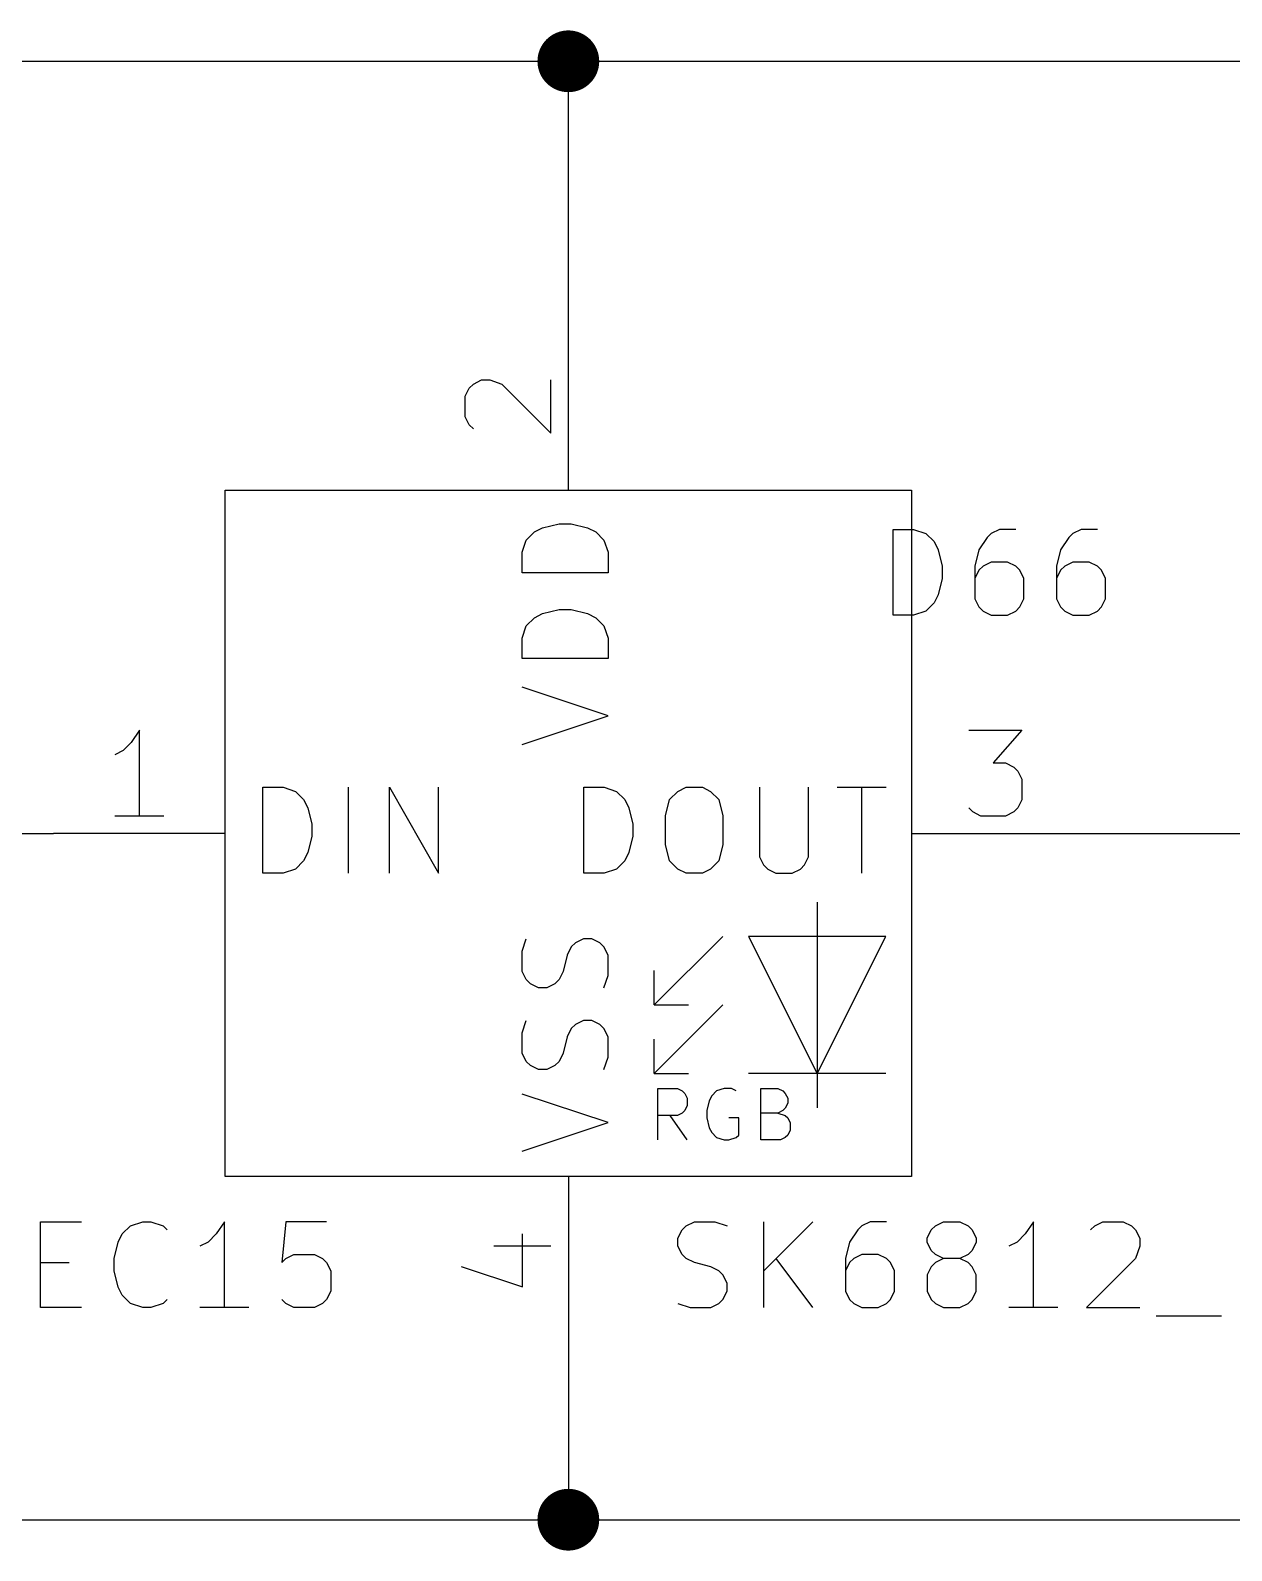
# Model space of a CAD drawing. Header units: millimetres. Extents: x 10 to 287, y -200 to -10.
# Drawn here: x 133.01 to 150.79, y -62.69 to -40.18 of the extents above; entities that cross this region are included whole.
import ezdxf

# ---------------------------------------------------------------- set-up
doc = ezdxf.new("R2010")
doc.units = ezdxf.units.MM
for name, color, linetype in [('GREENSIXTYFIVE', 129, 'CONTINUOUS'), ('LIGHTGREEN', 92, 'CONTINUOUS'), ('LIGHTRED', 12, 'CONTINUOUS'), ('RED', 14, 'CONTINUOUS'), ('WHITE', 250, 'CONTINUOUS')]:
    doc.layers.add(name, color=color, linetype=linetype)

msp = doc.modelspace()

# ---------------------------------------------------------------- linework, layer by layer
at = {"layer": 'GREENSIXTYFIVE', "linetype": 'CONTINUOUS'}
for p, q in [((140.348, -47.7278), (140.469, -47.6068)), ((140.348, -47.7278), (140.469, -47.6068)), ((140.469, -47.6068), (140.5899, -47.5463)), ((140.469, -47.6068), (140.5899, -47.5463)), ((140.5899, -47.5463), (140.8318, -47.4859)), ((140.5899, -47.5463), (140.8318, -47.4859)), ((140.8318, -47.4859), (141.0132, -47.4859)), ((140.8318, -47.4859), (141.0132, -47.4859)), ((141.0132, -47.4859), (141.2551, -47.5463)), ((141.0132, -47.4859), (141.2551, -47.5463)), ((141.2551, -47.5463), (141.3761, -47.6068)), ((141.2551, -47.5463), (141.3761, -47.6068)), ((141.3761, -47.6068), (141.4971, -47.7278)), ((141.3761, -47.6068), (141.4971, -47.7278)), ((145.7778, -48.8392), (145.7778, -47.5692)), ((145.7778, -47.5692), (146.0802, -47.5692)), ((145.7778, -48.8392), (145.7778, -47.5692)), ((145.7778, -47.5692), (146.0802, -47.5692)), ((146.0802, -47.5692), (146.2616, -47.6297)), ((146.0802, -47.5692), (146.2616, -47.6297)), ((146.2616, -47.6297), (146.3826, -47.7507)), ((146.2616, -47.6297), (146.3826, -47.7507)), ((147.1688, -47.6902), (147.0478, -47.8716)), ((147.1688, -47.6902), (147.0478, -47.8716)), ((147.2293, -47.6297), (147.1688, -47.6902)), ((147.2293, -47.6297), (147.1688, -47.6902)), ((147.3502, -47.5692), (147.2293, -47.6297)), ((147.3502, -47.5692), (147.2293, -47.6297)), ((147.5921, -47.5692), (147.3502, -47.5692)), ((147.5921, -47.5692), (147.3502, -47.5692)), ((148.3783, -47.6902), (148.2573, -47.8716)), ((148.3783, -47.6902), (148.2573, -47.8716)), ((148.4388, -47.6297), (148.3783, -47.6902)), ((148.4388, -47.6297), (148.3783, -47.6902)), ((148.5597, -47.5692), (148.4388, -47.6297)), ((148.5597, -47.5692), (148.4388, -47.6297)), ((148.8016, -47.5692), (148.5597, -47.5692)), ((148.8016, -47.5692), (148.5597, -47.5692)), ((140.2875, -47.9092), (140.348, -47.7278)), ((140.2875, -47.9092), (140.348, -47.7278)), ((140.2875, -48.2116), (140.2875, -47.9092)), ((140.2875, -48.2116), (140.2875, -47.9092)), ((141.4971, -47.7278), (141.5575, -47.9092)), ((141.4971, -47.7278), (141.5575, -47.9092)), ((141.5575, -47.9092), (141.5575, -48.2116)), ((141.5575, -47.9092), (141.5575, -48.2116)), ((146.3826, -47.7507), (146.4431, -47.8716)), ((146.3826, -47.7507), (146.4431, -47.8716)), ((146.4431, -47.8716), (146.5035, -48.1135)), ((146.4431, -47.8716), (146.5035, -48.1135)), ((147.0478, -47.8716), (146.9874, -48.1135)), ((147.0478, -47.8716), (146.9874, -48.1135)), ((148.2573, -47.8716), (148.1969, -48.1135)), ((148.2573, -47.8716), (148.1969, -48.1135)), ((146.5035, -48.1135), (146.5035, -48.2949)), ((146.5035, -48.1135), (146.5035, -48.2949)), ((146.9874, -48.1135), (146.9874, -48.5973)), ((146.9874, -48.1135), (146.9874, -48.5973)), ((147.1083, -48.1135), (147.0478, -48.174)), ((147.1083, -48.1135), (147.0478, -48.174)), ((147.2293, -48.053), (147.1083, -48.1135)), ((147.2293, -48.053), (147.1083, -48.1135)), ((147.4712, -48.053), (147.2293, -48.053)), ((147.4712, -48.053), (147.2293, -48.053)), ((147.5921, -48.1135), (147.4712, -48.053)), ((147.5921, -48.1135), (147.4712, -48.053)), ((147.6526, -48.174), (147.5921, -48.1135)), ((147.6526, -48.174), (147.5921, -48.1135)), ((148.1969, -48.1135), (148.1969, -48.5973)), ((148.1969, -48.1135), (148.1969, -48.5973)), ((148.3178, -48.1135), (148.2573, -48.174)), ((148.3178, -48.1135), (148.2573, -48.174)), ((148.4388, -48.053), (148.3178, -48.1135)), ((148.4388, -48.053), (148.3178, -48.1135)), ((148.6807, -48.053), (148.4388, -48.053)), ((148.6807, -48.053), (148.4388, -48.053)), ((148.8016, -48.1135), (148.6807, -48.053)), ((148.8016, -48.1135), (148.6807, -48.053)), ((148.8621, -48.174), (148.8016, -48.1135)), ((148.8621, -48.174), (148.8016, -48.1135)), ((141.5575, -48.2116), (140.2875, -48.2116)), ((141.5575, -48.2116), (140.2875, -48.2116)), ((146.5035, -48.2949), (146.4431, -48.5368)), ((146.5035, -48.2949), (146.4431, -48.5368)), ((147.0478, -48.174), (146.9874, -48.2949)), ((147.0478, -48.174), (146.9874, -48.2949)), ((147.7131, -48.2949), (147.6526, -48.174)), ((147.7131, -48.2949), (147.6526, -48.174)), ((147.7131, -48.5973), (147.7131, -48.2949)), ((147.7131, -48.5973), (147.7131, -48.2949)), ((148.2573, -48.174), (148.1969, -48.2949)), ((148.2573, -48.174), (148.1969, -48.2949)), ((148.9226, -48.2949), (148.8621, -48.174)), ((148.9226, -48.2949), (148.8621, -48.174)), ((148.9226, -48.5973), (148.9226, -48.2949)), ((148.9226, -48.5973), (148.9226, -48.2949)), ((146.4431, -48.5368), (146.3826, -48.6578)), ((146.4431, -48.5368), (146.3826, -48.6578)), ((146.9874, -48.5973), (147.0478, -48.7183)), ((146.9874, -48.5973), (147.0478, -48.7183)), ((147.6526, -48.7183), (147.7131, -48.5973)), ((147.6526, -48.7183), (147.7131, -48.5973)), ((148.1969, -48.5973), (148.2573, -48.7183)), ((148.1969, -48.5973), (148.2573, -48.7183)), ((148.8621, -48.7183), (148.9226, -48.5973)), ((148.8621, -48.7183), (148.9226, -48.5973)), ((140.469, -48.8768), (140.5899, -48.8163)), ((140.469, -48.8768), (140.5899, -48.8163)), ((140.5899, -48.8163), (140.8318, -48.7559)), ((140.5899, -48.8163), (140.8318, -48.7559)), ((140.8318, -48.7559), (141.0132, -48.7559)), ((140.8318, -48.7559), (141.0132, -48.7559)), ((141.0132, -48.7559), (141.2551, -48.8163)), ((141.0132, -48.7559), (141.2551, -48.8163)), ((141.2551, -48.8163), (141.3761, -48.8768)), ((141.2551, -48.8163), (141.3761, -48.8768)), ((146.2616, -48.7788), (146.0802, -48.8392)), ((146.2616, -48.7788), (146.0802, -48.8392)), ((146.3826, -48.6578), (146.2616, -48.7788)), ((146.3826, -48.6578), (146.2616, -48.7788)), ((147.0478, -48.7183), (147.1083, -48.7788)), ((147.0478, -48.7183), (147.1083, -48.7788)), ((147.1083, -48.7788), (147.2293, -48.8392)), ((147.1083, -48.7788), (147.2293, -48.8392)), ((147.4712, -48.8392), (147.5921, -48.7788)), ((147.4712, -48.8392), (147.5921, -48.7788)), ((147.5921, -48.7788), (147.6526, -48.7183)), ((147.5921, -48.7788), (147.6526, -48.7183)), ((148.2573, -48.7183), (148.3178, -48.7788)), ((148.2573, -48.7183), (148.3178, -48.7788)), ((148.3178, -48.7788), (148.4388, -48.8392)), ((148.3178, -48.7788), (148.4388, -48.8392)), ((148.6807, -48.8392), (148.8016, -48.7788)), ((148.6807, -48.8392), (148.8016, -48.7788)), ((148.8016, -48.7788), (148.8621, -48.7183)), ((148.8016, -48.7788), (148.8621, -48.7183)), ((140.2875, -49.1792), (140.348, -48.9978)), ((140.2875, -49.1792), (140.348, -48.9978)), ((140.348, -48.9978), (140.469, -48.8768)), ((140.348, -48.9978), (140.469, -48.8768)), ((141.3761, -48.8768), (141.4971, -48.9978)), ((141.3761, -48.8768), (141.4971, -48.9978)), ((141.4971, -48.9978), (141.5575, -49.1792)), ((141.4971, -48.9978), (141.5575, -49.1792)), ((146.0802, -48.8392), (145.7778, -48.8392)), ((146.0802, -48.8392), (145.7778, -48.8392)), ((147.2293, -48.8392), (147.4712, -48.8392)), ((147.2293, -48.8392), (147.4712, -48.8392)), ((148.4388, -48.8392), (148.6807, -48.8392)), ((148.4388, -48.8392), (148.6807, -48.8392)), ((140.2875, -49.4816), (140.2875, -49.1792)), ((140.2875, -49.4816), (140.2875, -49.1792)), ((141.5575, -49.1792), (141.5575, -49.4816)), ((141.5575, -49.1792), (141.5575, -49.4816)), ((141.5575, -49.4816), (140.2875, -49.4816)), ((141.5575, -49.4816), (140.2875, -49.4816)), ((141.5575, -50.3283), (140.2875, -49.9049)), ((141.5575, -50.3283), (140.2875, -49.9049)), ((140.2875, -50.7516), (141.5575, -50.3283)), ((140.2875, -50.7516), (141.5575, -50.3283)), ((136.4463, -52.6575), (136.4463, -51.3875)), ((136.4463, -51.3875), (136.7487, -51.3875)), ((136.4463, -52.6575), (136.4463, -51.3875)), ((136.4463, -51.3875), (136.7487, -51.3875)), ((136.7487, -51.3875), (136.9301, -51.448)), ((136.7487, -51.3875), (136.9301, -51.448)), ((136.9301, -51.448), (137.0511, -51.569)), ((136.9301, -51.448), (137.0511, -51.569)), ((137.7163, -52.6575), (137.7163, -51.3875)), ((137.7163, -52.6575), (137.7163, -51.3875)), ((138.3211, -52.6575), (138.3211, -51.3875)), ((138.3211, -51.3875), (139.0468, -52.6575)), ((138.3211, -52.6575), (138.3211, -51.3875)), ((138.3211, -51.3875), (139.0468, -52.6575)), ((139.0468, -52.6575), (139.0468, -51.3875)), ((139.0468, -52.6575), (139.0468, -51.3875)), ((141.1997, -52.6575), (141.1997, -51.3875)), ((141.1997, -51.3875), (141.5021, -51.3875)), ((141.1997, -52.6575), (141.1997, -51.3875)), ((141.1997, -51.3875), (141.5021, -51.3875)), ((141.5021, -51.3875), (141.6835, -51.448)), ((141.5021, -51.3875), (141.6835, -51.448)), ((141.6835, -51.448), (141.8045, -51.569)), ((141.6835, -51.448), (141.8045, -51.569)), ((142.4697, -51.569), (142.5907, -51.448)), ((142.4697, -51.569), (142.5907, -51.448)), ((142.5907, -51.448), (142.7116, -51.3875)), ((142.5907, -51.448), (142.7116, -51.3875)), ((142.7116, -51.3875), (142.9535, -51.3875)), ((142.7116, -51.3875), (142.9535, -51.3875)), ((142.9535, -51.3875), (143.0745, -51.448)), ((142.9535, -51.3875), (143.0745, -51.448)), ((143.0745, -51.448), (143.1954, -51.569)), ((143.0745, -51.448), (143.1954, -51.569)), ((143.8002, -51.3875), (143.8002, -52.4156)), ((143.8002, -51.3875), (143.8002, -52.4156)), ((144.5259, -52.4156), (144.5259, -51.3875)), ((144.5259, -52.4156), (144.5259, -51.3875)), ((144.9493, -51.3875), (145.675, -51.3875)), ((144.9493, -51.3875), (145.675, -51.3875)), ((145.3122, -52.6575), (145.3122, -51.3875)), ((145.3122, -52.6575), (145.3122, -51.3875)), ((137.0511, -51.569), (137.1116, -51.6899)), ((137.0511, -51.569), (137.1116, -51.6899)), ((137.1116, -51.6899), (137.172, -51.9318)), ((137.1116, -51.6899), (137.172, -51.9318)), ((141.8045, -51.569), (141.865, -51.6899)), ((141.8045, -51.569), (141.865, -51.6899)), ((141.865, -51.6899), (141.9254, -51.9318)), ((141.865, -51.6899), (141.9254, -51.9318)), ((142.4093, -51.8109), (142.4697, -51.569)), ((142.4093, -51.8109), (142.4697, -51.569)), ((143.1954, -51.569), (143.2559, -51.8109)), ((143.1954, -51.569), (143.2559, -51.8109)), ((137.172, -51.9318), (137.172, -52.1132)), ((137.172, -51.9318), (137.172, -52.1132)), ((141.9254, -51.9318), (141.9254, -52.1132)), ((141.9254, -51.9318), (141.9254, -52.1132)), ((142.4093, -52.2342), (142.4093, -51.8109)), ((142.4093, -52.2342), (142.4093, -51.8109)), ((143.2559, -51.8109), (143.2559, -52.2342)), ((143.2559, -51.8109), (143.2559, -52.2342)), ((137.172, -52.1132), (137.1116, -52.3551)), ((137.172, -52.1132), (137.1116, -52.3551)), ((141.9254, -52.1132), (141.865, -52.3551)), ((141.9254, -52.1132), (141.865, -52.3551)), ((137.1116, -52.3551), (137.0511, -52.4761)), ((137.1116, -52.3551), (137.0511, -52.4761)), ((141.865, -52.3551), (141.8045, -52.4761)), ((141.865, -52.3551), (141.8045, -52.4761)), ((142.4697, -52.4761), (142.4093, -52.2342)), ((142.4697, -52.4761), (142.4093, -52.2342)), ((143.2559, -52.2342), (143.1954, -52.4761)), ((143.2559, -52.2342), (143.1954, -52.4761)), ((143.8002, -52.4156), (143.8607, -52.5366)), ((143.8002, -52.4156), (143.8607, -52.5366)), ((144.4655, -52.5366), (144.5259, -52.4156)), ((144.4655, -52.5366), (144.5259, -52.4156)), ((136.7487, -52.6575), (136.4463, -52.6575)), ((136.7487, -52.6575), (136.4463, -52.6575)), ((136.9301, -52.5971), (136.7487, -52.6575)), ((136.9301, -52.5971), (136.7487, -52.6575)), ((137.0511, -52.4761), (136.9301, -52.5971)), ((137.0511, -52.4761), (136.9301, -52.5971)), ((141.5021, -52.6575), (141.1997, -52.6575)), ((141.5021, -52.6575), (141.1997, -52.6575)), ((141.6835, -52.5971), (141.5021, -52.6575)), ((141.6835, -52.5971), (141.5021, -52.6575)), ((141.8045, -52.4761), (141.6835, -52.5971)), ((141.8045, -52.4761), (141.6835, -52.5971)), ((142.5907, -52.5971), (142.4697, -52.4761)), ((142.5907, -52.5971), (142.4697, -52.4761)), ((142.7116, -52.6575), (142.5907, -52.5971)), ((142.7116, -52.6575), (142.5907, -52.5971)), ((142.9535, -52.6575), (142.7116, -52.6575)), ((142.9535, -52.6575), (142.7116, -52.6575)), ((143.0745, -52.5971), (142.9535, -52.6575)), ((143.0745, -52.5971), (142.9535, -52.6575)), ((143.1954, -52.4761), (143.0745, -52.5971)), ((143.1954, -52.4761), (143.0745, -52.5971)), ((143.8607, -52.5366), (143.9212, -52.5971)), ((143.8607, -52.5366), (143.9212, -52.5971)), ((143.9212, -52.5971), (144.0421, -52.6575)), ((143.9212, -52.5971), (144.0421, -52.6575)), ((144.0421, -52.6575), (144.284, -52.6575)), ((144.0421, -52.6575), (144.284, -52.6575)), ((144.284, -52.6575), (144.405, -52.5971)), ((144.284, -52.6575), (144.405, -52.5971)), ((144.405, -52.5971), (144.4655, -52.5366)), ((144.405, -52.5971), (144.4655, -52.5366)), ((140.2875, -53.8117), (140.348, -53.6302)), ((140.2875, -53.8117), (140.348, -53.6302)), ((141.0132, -53.7512), (140.9528, -53.8721)), ((141.0132, -53.7512), (140.9528, -53.8721)), ((141.0737, -53.6907), (141.0132, -53.7512)), ((141.0737, -53.6907), (141.0132, -53.7512)), ((141.1947, -53.6302), (141.0737, -53.6907)), ((141.1947, -53.6302), (141.0737, -53.6907)), ((141.3156, -53.6302), (141.1947, -53.6302)), ((141.3156, -53.6302), (141.1947, -53.6302)), ((141.4366, -53.6907), (141.3156, -53.6302)), ((141.4366, -53.6907), (141.3156, -53.6302)), ((141.4971, -53.7512), (141.4366, -53.6907)), ((141.4971, -53.7512), (141.4366, -53.6907)), ((141.5575, -53.8721), (141.4971, -53.7512)), ((141.5575, -53.8721), (141.4971, -53.7512)), ((140.2875, -54.114), (140.2875, -53.8117)), ((140.2875, -54.114), (140.2875, -53.8117)), ((140.9528, -53.8721), (140.8923, -54.114)), ((140.9528, -53.8721), (140.8923, -54.114)), ((141.5575, -54.1745), (141.5575, -53.8721)), ((141.5575, -54.1745), (141.5575, -53.8721)), ((140.348, -54.235), (140.2875, -54.114)), ((140.348, -54.235), (140.2875, -54.114)), ((140.4085, -54.2955), (140.348, -54.235)), ((140.4085, -54.2955), (140.348, -54.235)), ((140.8318, -54.235), (140.7713, -54.2955)), ((140.8318, -54.235), (140.7713, -54.2955)), ((140.8923, -54.114), (140.8318, -54.235)), ((140.8923, -54.114), (140.8318, -54.235)), ((141.4971, -54.3559), (141.5575, -54.1745)), ((141.4971, -54.3559), (141.5575, -54.1745)), ((140.5294, -54.3559), (140.4085, -54.2955)), ((140.5294, -54.3559), (140.4085, -54.2955)), ((140.6504, -54.3559), (140.5294, -54.3559)), ((140.6504, -54.3559), (140.5294, -54.3559)), ((140.7713, -54.2955), (140.6504, -54.3559)), ((140.7713, -54.2955), (140.6504, -54.3559)), ((140.2875, -55.0212), (140.348, -54.8397)), ((140.2875, -55.0212), (140.348, -54.8397)), ((141.0737, -54.9002), (141.0132, -54.9607)), ((141.0737, -54.9002), (141.0132, -54.9607)), ((141.1947, -54.8397), (141.0737, -54.9002)), ((141.1947, -54.8397), (141.0737, -54.9002)), ((141.3156, -54.8397), (141.1947, -54.8397)), ((141.3156, -54.8397), (141.1947, -54.8397)), ((141.4366, -54.9002), (141.3156, -54.8397)), ((141.4366, -54.9002), (141.3156, -54.8397)), ((141.4971, -54.9607), (141.4366, -54.9002)), ((141.4971, -54.9607), (141.4366, -54.9002)), ((140.2875, -55.3235), (140.2875, -55.0212)), ((140.2875, -55.3235), (140.2875, -55.0212)), ((140.9528, -55.0816), (140.8923, -55.3235)), ((140.9528, -55.0816), (140.8923, -55.3235)), ((141.0132, -54.9607), (140.9528, -55.0816)), ((141.0132, -54.9607), (140.9528, -55.0816)), ((141.5575, -55.0816), (141.4971, -54.9607)), ((141.5575, -55.0816), (141.4971, -54.9607)), ((141.5575, -55.384), (141.5575, -55.0816)), ((141.5575, -55.384), (141.5575, -55.0816)), ((140.348, -55.4445), (140.2875, -55.3235)), ((140.348, -55.4445), (140.2875, -55.3235)), ((140.8923, -55.3235), (140.8318, -55.4445)), ((140.8923, -55.3235), (140.8318, -55.4445)), ((140.4085, -55.505), (140.348, -55.4445)), ((140.4085, -55.505), (140.348, -55.4445)), ((140.5294, -55.5654), (140.4085, -55.505)), ((140.5294, -55.5654), (140.4085, -55.505)), ((140.6504, -55.5654), (140.5294, -55.5654)), ((140.6504, -55.5654), (140.5294, -55.5654)), ((140.7713, -55.505), (140.6504, -55.5654)), ((140.7713, -55.505), (140.6504, -55.5654)), ((140.8318, -55.4445), (140.7713, -55.505)), ((140.8318, -55.4445), (140.7713, -55.505)), ((141.4971, -55.5654), (141.5575, -55.384)), ((141.4971, -55.5654), (141.5575, -55.384)), ((141.5575, -56.3517), (140.2875, -55.9283)), ((141.5575, -56.3517), (140.2875, -55.9283)), ((140.2875, -56.775), (141.5575, -56.3517)), ((140.2875, -56.775), (141.5575, -56.3517)), ((133.1586, -59.0889), (133.1586, -57.8189)), ((133.1586, -57.8189), (133.7634, -57.8189)), ((133.1586, -59.0889), (133.1586, -57.8189)), ((133.1586, -57.8189), (133.7634, -57.8189)), ((134.4891, -57.8794), (134.6705, -57.8189)), ((134.4891, -57.8794), (134.6705, -57.8189)), ((134.6705, -57.8189), (134.7914, -57.8189)), ((134.6705, -57.8189), (134.7914, -57.8189)), ((134.7914, -57.8189), (134.9729, -57.8794)), ((134.7914, -57.8189), (134.9729, -57.8794)), ((135.88, -57.8189), (135.7591, -58.0004)), ((135.88, -57.8189), (135.7591, -58.0004)), ((135.88, -59.0889), (135.88, -57.8189)), ((135.88, -59.0889), (135.88, -57.8189)), ((136.7871, -57.8189), (136.7267, -58.4237)), ((136.7871, -57.8189), (136.7267, -58.4237)), ((137.3919, -57.8189), (136.7871, -57.8189)), ((137.3919, -57.8189), (136.7871, -57.8189)), ((142.714, -57.8794), (142.835, -57.8189)), ((142.714, -57.8794), (142.835, -57.8189)), ((142.835, -57.8189), (143.1373, -57.8189)), ((142.835, -57.8189), (143.1373, -57.8189)), ((143.1373, -57.8189), (143.3188, -57.8794)), ((143.1373, -57.8189), (143.3188, -57.8794)), ((143.863, -59.0889), (143.863, -57.8189)), ((144.5887, -57.8189), (143.863, -58.5446)), ((143.863, -59.0889), (143.863, -57.8189)), ((144.5887, -57.8189), (143.863, -58.5446)), ((145.4354, -57.8189), (145.3145, -57.8794)), ((145.4354, -57.8189), (145.3145, -57.8794)), ((145.6773, -57.8189), (145.4354, -57.8189)), ((145.6773, -57.8189), (145.4354, -57.8189)), ((146.403, -57.8794), (146.524, -57.8189)), ((146.403, -57.8794), (146.524, -57.8189)), ((146.524, -57.8189), (146.7659, -57.8189)), ((146.524, -57.8189), (146.7659, -57.8189)), ((146.7659, -57.8189), (146.8868, -57.8794)), ((146.7659, -57.8189), (146.8868, -57.8794)), ((147.8544, -57.8189), (147.7335, -58.0004)), ((147.8544, -57.8189), (147.7335, -58.0004)), ((147.8544, -59.0889), (147.8544, -57.8189)), ((147.8544, -59.0889), (147.8544, -57.8189)), ((148.7615, -57.8794), (148.8825, -57.8189)), ((148.7615, -57.8794), (148.8825, -57.8189)), ((148.8825, -57.8189), (149.1849, -57.8189)), ((148.8825, -57.8189), (149.1849, -57.8189)), ((149.1849, -57.8189), (149.3058, -57.8794)), ((149.1849, -57.8189), (149.3058, -57.8794)), ((134.3076, -58.1213), (134.3681, -58.0004)), ((134.3076, -58.1213), (134.3681, -58.0004)), ((134.3681, -58.0004), (134.4891, -57.8794)), ((134.3681, -58.0004), (134.4891, -57.8794)), ((134.9729, -57.8794), (135.0333, -57.9399)), ((134.9729, -57.8794), (135.0333, -57.9399)), ((135.7591, -58.0004), (135.6381, -58.1213)), ((135.7591, -58.0004), (135.6381, -58.1213)), ((142.5931, -58.0608), (142.6535, -57.9399)), ((142.5931, -58.0608), (142.6535, -57.9399)), ((142.5931, -58.1818), (142.5931, -58.0608)), ((142.5931, -58.1818), (142.5931, -58.0608)), ((142.6535, -57.9399), (142.714, -57.8794)), ((142.6535, -57.9399), (142.714, -57.8794)), ((145.254, -57.9399), (145.133, -58.1213)), ((145.254, -57.9399), (145.133, -58.1213)), ((145.3145, -57.8794), (145.254, -57.9399)), ((145.3145, -57.8794), (145.254, -57.9399)), ((146.2821, -58.0608), (146.3425, -57.9399)), ((146.2821, -58.0608), (146.3425, -57.9399)), ((146.2821, -58.1213), (146.2821, -58.0608)), ((146.2821, -58.1213), (146.2821, -58.0608)), ((146.3425, -57.9399), (146.403, -57.8794)), ((146.3425, -57.9399), (146.403, -57.8794)), ((146.8868, -57.8794), (146.9473, -57.9399)), ((146.8868, -57.8794), (146.9473, -57.9399)), ((146.9473, -57.9399), (147.0078, -58.0608)), ((146.9473, -57.9399), (147.0078, -58.0608)), ((147.0078, -58.0608), (147.0078, -58.1213)), ((147.0078, -58.0608), (147.0078, -58.1213)), ((147.7335, -58.0004), (147.6125, -58.1213)), ((147.7335, -58.0004), (147.6125, -58.1213)), ((148.7011, -57.9399), (148.7615, -57.8794)), ((148.7011, -57.9399), (148.7615, -57.8794)), ((149.3058, -57.8794), (149.3663, -57.9399)), ((149.3058, -57.8794), (149.3663, -57.9399)), ((149.3663, -57.9399), (149.4268, -58.0608)), ((149.3663, -57.9399), (149.4268, -58.0608)), ((149.4268, -58.0608), (149.4268, -58.1818)), ((149.4268, -58.0608), (149.4268, -58.1818)), ((134.2472, -58.3632), (134.3076, -58.1213)), ((134.2472, -58.3632), (134.3076, -58.1213)), ((135.6381, -58.1213), (135.5172, -58.1818)), ((135.6381, -58.1213), (135.5172, -58.1818)), ((142.6535, -58.3027), (142.5931, -58.1818)), ((142.6535, -58.3027), (142.5931, -58.1818)), ((145.133, -58.1213), (145.0726, -58.3632)), ((145.133, -58.1213), (145.0726, -58.3632)), ((146.3425, -58.2423), (146.2821, -58.1213)), ((146.3425, -58.2423), (146.2821, -58.1213)), ((146.403, -58.3027), (146.3425, -58.2423)), ((146.403, -58.3027), (146.3425, -58.2423)), ((146.9473, -58.2423), (146.8868, -58.3027)), ((146.9473, -58.2423), (146.8868, -58.3027)), ((147.0078, -58.1213), (146.9473, -58.2423)), ((147.0078, -58.1213), (146.9473, -58.2423)), ((147.6125, -58.1213), (147.4916, -58.1818)), ((147.6125, -58.1213), (147.4916, -58.1818)), ((149.4268, -58.1818), (149.3663, -58.3632)), ((149.4268, -58.1818), (149.3663, -58.3632)), ((133.1586, -58.4237), (133.582, -58.4237)), ((133.1586, -58.4237), (133.582, -58.4237)), ((134.2472, -58.5446), (134.2472, -58.3632)), ((134.2472, -58.5446), (134.2472, -58.3632)), ((136.7267, -58.4237), (136.7871, -58.3632)), ((136.7267, -58.4237), (136.7871, -58.3632)), ((136.7871, -58.3632), (136.9081, -58.3027)), ((136.7871, -58.3632), (136.9081, -58.3027)), ((136.9081, -58.3027), (137.2105, -58.3027)), ((136.9081, -58.3027), (137.2105, -58.3027)), ((137.2105, -58.3027), (137.3314, -58.3632)), ((137.2105, -58.3027), (137.3314, -58.3632)), ((137.3314, -58.3632), (137.3919, -58.4237)), ((137.3314, -58.3632), (137.3919, -58.4237)), ((137.3919, -58.4237), (137.4524, -58.5446)), ((137.3919, -58.4237), (137.4524, -58.5446)), ((142.714, -58.3632), (142.6535, -58.3027)), ((142.714, -58.3632), (142.6535, -58.3027)), ((142.835, -58.4237), (142.714, -58.3632)), ((142.835, -58.4237), (142.714, -58.3632)), ((143.0769, -58.4842), (142.835, -58.4237)), ((143.0769, -58.4842), (142.835, -58.4237)), ((143.1978, -58.5446), (143.0769, -58.4842)), ((143.1978, -58.5446), (143.0769, -58.4842)), ((144.5887, -59.0889), (144.0445, -58.3632)), ((144.5887, -59.0889), (144.0445, -58.3632)), ((145.0726, -58.3632), (145.0726, -58.847)), ((145.0726, -58.3632), (145.0726, -58.847)), ((145.133, -58.4237), (145.0726, -58.5446)), ((145.133, -58.4237), (145.0726, -58.5446)), ((145.1935, -58.3632), (145.133, -58.4237)), ((145.1935, -58.3632), (145.133, -58.4237)), ((145.3145, -58.3027), (145.1935, -58.3632)), ((145.3145, -58.3027), (145.1935, -58.3632)), ((145.5564, -58.3027), (145.3145, -58.3027)), ((145.5564, -58.3027), (145.3145, -58.3027)), ((145.6773, -58.3632), (145.5564, -58.3027)), ((145.6773, -58.3632), (145.5564, -58.3027)), ((145.7378, -58.4237), (145.6773, -58.3632)), ((145.7378, -58.4237), (145.6773, -58.3632)), ((145.7983, -58.5446), (145.7378, -58.4237)), ((145.7983, -58.5446), (145.7378, -58.4237)), ((146.3425, -58.4842), (146.2821, -58.6051)), ((146.3425, -58.4842), (146.2821, -58.6051)), ((146.403, -58.4237), (146.3425, -58.4842)), ((146.403, -58.4237), (146.3425, -58.4842)), ((146.524, -58.3632), (146.403, -58.3027)), ((146.524, -58.3632), (146.403, -58.3027)), ((146.524, -58.3632), (146.403, -58.4237)), ((146.524, -58.3632), (146.403, -58.4237)), ((146.7659, -58.3632), (146.524, -58.3632)), ((146.7659, -58.3632), (146.524, -58.3632)), ((146.8868, -58.3027), (146.7659, -58.3632)), ((146.8868, -58.3027), (146.7659, -58.3632)), ((146.8868, -58.4237), (146.7659, -58.3632)), ((146.8868, -58.4237), (146.7659, -58.3632)), ((146.9473, -58.4842), (146.8868, -58.4237)), ((146.9473, -58.4842), (146.8868, -58.4237)), ((147.0078, -58.6051), (146.9473, -58.4842)), ((147.0078, -58.6051), (146.9473, -58.4842)), ((149.3663, -58.3632), (148.6406, -59.0889)), ((149.3663, -58.3632), (148.6406, -59.0889)), ((134.3076, -58.7865), (134.2472, -58.5446)), ((134.3076, -58.7865), (134.2472, -58.5446)), ((137.4524, -58.5446), (137.4524, -58.847)), ((137.4524, -58.5446), (137.4524, -58.847)), ((143.2583, -58.6051), (143.1978, -58.5446)), ((143.2583, -58.6051), (143.1978, -58.5446)), ((143.3188, -58.7261), (143.2583, -58.6051)), ((143.3188, -58.7261), (143.2583, -58.6051)), ((143.3188, -58.847), (143.3188, -58.7261)), ((143.3188, -58.847), (143.3188, -58.7261)), ((145.7983, -58.847), (145.7983, -58.5446)), ((145.7983, -58.847), (145.7983, -58.5446)), ((146.2821, -58.6051), (146.2821, -58.847)), ((146.2821, -58.6051), (146.2821, -58.847)), ((147.0078, -58.847), (147.0078, -58.6051)), ((147.0078, -58.847), (147.0078, -58.6051)), ((134.3681, -58.9075), (134.3076, -58.7865)), ((134.3681, -58.9075), (134.3076, -58.7865)), ((134.4891, -59.0285), (134.3681, -58.9075)), ((134.4891, -59.0285), (134.3681, -58.9075)), ((137.4524, -58.847), (137.3919, -58.968)), ((137.4524, -58.847), (137.3919, -58.968)), ((143.2583, -58.968), (143.3188, -58.847)), ((143.2583, -58.968), (143.3188, -58.847)), ((145.0726, -58.847), (145.133, -58.968)), ((145.0726, -58.847), (145.133, -58.968)), ((145.7378, -58.968), (145.7983, -58.847)), ((145.7378, -58.968), (145.7983, -58.847)), ((146.2821, -58.847), (146.3425, -58.968)), ((146.2821, -58.847), (146.3425, -58.968)), ((146.9473, -58.968), (147.0078, -58.847)), ((146.9473, -58.968), (147.0078, -58.847)), ((133.7634, -59.0889), (133.1586, -59.0889)), ((133.7634, -59.0889), (133.1586, -59.0889)), ((134.6705, -59.0889), (134.4891, -59.0285)), ((134.6705, -59.0889), (134.4891, -59.0285)), ((134.7914, -59.0889), (134.6705, -59.0889)), ((134.7914, -59.0889), (134.6705, -59.0889)), ((134.9729, -59.0285), (134.7914, -59.0889)), ((134.9729, -59.0285), (134.7914, -59.0889)), ((135.0333, -58.968), (134.9729, -59.0285)), ((135.0333, -58.968), (134.9729, -59.0285)), ((136.2429, -59.0889), (135.5172, -59.0889)), ((136.2429, -59.0889), (135.5172, -59.0889)), ((136.7871, -59.0285), (136.7267, -58.968)), ((136.7871, -59.0285), (136.7267, -58.968)), ((136.9081, -59.0889), (136.7871, -59.0285)), ((136.9081, -59.0889), (136.7871, -59.0285)), ((137.2105, -59.0889), (136.9081, -59.0889)), ((137.2105, -59.0889), (136.9081, -59.0889)), ((137.3314, -59.0285), (137.2105, -59.0889)), ((137.3314, -59.0285), (137.2105, -59.0889)), ((137.3919, -58.968), (137.3314, -59.0285)), ((137.3919, -58.968), (137.3314, -59.0285)), ((142.5931, -59.0285), (142.7745, -59.0889)), ((142.5931, -59.0285), (142.7745, -59.0889)), ((142.7745, -59.0889), (143.0769, -59.0889)), ((142.7745, -59.0889), (143.0769, -59.0889)), ((143.0769, -59.0889), (143.1978, -59.0285)), ((143.0769, -59.0889), (143.1978, -59.0285)), ((143.1978, -59.0285), (143.2583, -58.968)), ((143.1978, -59.0285), (143.2583, -58.968)), ((145.133, -58.968), (145.1935, -59.0285)), ((145.133, -58.968), (145.1935, -59.0285)), ((145.1935, -59.0285), (145.3145, -59.0889)), ((145.1935, -59.0285), (145.3145, -59.0889)), ((145.3145, -59.0889), (145.5564, -59.0889)), ((145.3145, -59.0889), (145.5564, -59.0889)), ((145.5564, -59.0889), (145.6773, -59.0285)), ((145.5564, -59.0889), (145.6773, -59.0285)), ((145.6773, -59.0285), (145.7378, -58.968)), ((145.6773, -59.0285), (145.7378, -58.968)), ((146.3425, -58.968), (146.403, -59.0285)), ((146.3425, -58.968), (146.403, -59.0285)), ((146.403, -59.0285), (146.524, -59.0889)), ((146.403, -59.0285), (146.524, -59.0889)), ((146.524, -59.0889), (146.7659, -59.0889)), ((146.524, -59.0889), (146.7659, -59.0889)), ((146.7659, -59.0889), (146.8868, -59.0285)), ((146.7659, -59.0889), (146.8868, -59.0285)), ((146.8868, -59.0285), (146.9473, -58.968)), ((146.8868, -59.0285), (146.9473, -58.968)), ((148.2173, -59.0889), (147.4916, -59.0889)), ((148.2173, -59.0889), (147.4916, -59.0889)), ((148.6406, -59.0889), (149.4268, -59.0889)), ((148.6406, -59.0889), (149.4268, -59.0889)), ((149.6687, -59.2099), (150.6363, -59.2099)), ((149.6687, -59.2099), (150.6363, -59.2099))]:
    msp.add_line(p, q, dxfattribs=at)
at = {"layer": 'LIGHTGREEN', "linetype": 'CONTINUOUS'}
for p, q in [((123.19, -40.64), (140.97, -40.64)), ((140.97, -40.64), (158.75, -40.64)), ((140.97, -44.45), (140.97, -40.64)), ((130.81, -52.07), (133.35, -52.07)), ((148.59, -52.07), (151.13, -52.07)), ((140.97, -59.69), (140.97, -62.23)), ((123.19, -62.23), (140.97, -62.23)), ((140.97, -62.23), (158.75, -62.23))]:
    msp.add_line(p, q, dxfattribs=at)
at = {"layer": 'LIGHTGREEN', "const_width": 0.4572}
for points in [[(140.7414, -40.64, 1), (141.1986, -40.64, 1)], [(140.7414, -62.23, 1), (141.1986, -62.23, 1)]]:
    msp.add_lwpolyline(points, format="xyb", close=True, dxfattribs=at)
at = {"layer": 'LIGHTRED', "linetype": 'CONTINUOUS'}
for p, q in [((139.5034, -45.478), (139.5639, -45.4175)), ((139.5034, -45.478), (139.5639, -45.4175)), ((139.5639, -45.4175), (139.6848, -45.357)), ((139.5639, -45.4175), (139.6848, -45.357)), ((139.6848, -45.357), (139.8058, -45.357)), ((139.6848, -45.357), (139.8058, -45.357)), ((139.8058, -45.357), (139.9872, -45.4175)), ((139.8058, -45.357), (139.9872, -45.4175)), ((139.9872, -45.4175), (140.7129, -46.1432)), ((139.9872, -45.4175), (140.7129, -46.1432)), ((140.7129, -46.1432), (140.7129, -45.357)), ((140.7129, -46.1432), (140.7129, -45.357)), ((139.4429, -45.5989), (139.5034, -45.478)), ((139.4429, -45.5989), (139.5034, -45.478)), ((139.4429, -45.9013), (139.4429, -45.5989)), ((139.4429, -45.9013), (139.4429, -45.5989)), ((139.5034, -46.0223), (139.4429, -45.9013)), ((139.5034, -46.0223), (139.4429, -45.9013)), ((139.5639, -46.0827), (139.5034, -46.0223)), ((139.5639, -46.0827), (139.5034, -46.0223)), ((134.62, -50.5429), (134.4991, -50.7244)), ((134.62, -50.5429), (134.4991, -50.7244)), ((134.62, -51.8129), (134.62, -50.5429)), ((134.62, -51.8129), (134.62, -50.5429)), ((146.8967, -50.5429), (147.6829, -50.5429)), ((146.8967, -50.5429), (147.6829, -50.5429)), ((147.6829, -50.5429), (147.2595, -51.0267)), ((147.6829, -50.5429), (147.2595, -51.0267)), ((134.3781, -50.8453), (134.2572, -50.9058)), ((134.3781, -50.8453), (134.2572, -50.9058)), ((134.4991, -50.7244), (134.3781, -50.8453)), ((134.4991, -50.7244), (134.3781, -50.8453)), ((147.2595, -51.0267), (147.441, -51.0267)), ((147.2595, -51.0267), (147.441, -51.0267)), ((147.441, -51.0267), (147.5619, -51.0872)), ((147.441, -51.0267), (147.5619, -51.0872)), ((147.5619, -51.0872), (147.6224, -51.1477)), ((147.5619, -51.0872), (147.6224, -51.1477)), ((147.6224, -51.1477), (147.6829, -51.2686)), ((147.6224, -51.1477), (147.6829, -51.2686)), ((147.6829, -51.2686), (147.6829, -51.571)), ((147.6829, -51.2686), (147.6829, -51.571)), ((146.9572, -51.7525), (146.8967, -51.692)), ((146.9572, -51.7525), (146.8967, -51.692)), ((147.0781, -51.8129), (146.9572, -51.7525)), ((147.0781, -51.8129), (146.9572, -51.7525)), ((147.5619, -51.7525), (147.441, -51.8129)), ((147.5619, -51.7525), (147.441, -51.8129)), ((147.6224, -51.692), (147.5619, -51.7525)), ((147.6224, -51.692), (147.5619, -51.7525)), ((147.6829, -51.571), (147.6224, -51.692)), ((147.6829, -51.571), (147.6224, -51.692)), ((134.9829, -51.8129), (134.2572, -51.8129)), ((134.9829, -51.8129), (134.2572, -51.8129)), ((147.441, -51.8129), (147.0781, -51.8129)), ((147.441, -51.8129), (147.0781, -51.8129)), ((140.2896, -58.7827), (140.2896, -57.9966)), ((140.2896, -58.7827), (140.2896, -57.9966)), ((139.8663, -58.178), (140.7129, -58.178)), ((139.8663, -58.178), (140.7129, -58.178)), ((139.3825, -58.4804), (140.2896, -58.7827)), ((139.3825, -58.4804), (140.2896, -58.7827))]:
    msp.add_line(p, q, dxfattribs=at)
at = {"layer": 'RED', "linetype": 'CONTINUOUS'}
for p, q in [((140.97, -46.99), (140.97, -44.45)), ((140.97, -46.99), (140.97, -44.45)), ((135.89, -57.15), (135.89, -46.99)), ((135.89, -46.99), (146.05, -46.99)), ((146.05, -46.99), (146.05, -57.15)), ((135.89, -52.07), (133.35, -52.07)), ((135.89, -52.07), (133.35, -52.07)), ((146.05, -52.07), (148.59, -52.07)), ((146.05, -52.07), (148.59, -52.07)), ((144.653, -53.086), (144.653, -55.626)), ((143.256, -53.594), (142.24, -54.61)), ((145.669, -53.594), (143.637, -53.594)), ((143.637, -53.594), (144.653, -55.626)), ((144.653, -55.626), (145.669, -53.594)), ((142.24, -54.61), (142.24, -54.102)), ((142.24, -54.61), (142.748, -54.61)), ((143.256, -54.61), (142.24, -55.626)), ((142.24, -55.626), (142.24, -55.118)), ((142.24, -55.626), (142.748, -55.626)), ((145.669, -55.626), (143.637, -55.626)), ((144.653, -55.626), (144.653, -56.134)), ((142.2944, -56.6085), (142.2944, -55.8465)), ((142.2944, -55.8465), (142.5847, -55.8465)), ((142.5847, -55.8465), (142.6572, -55.8828)), ((142.6572, -55.8828), (142.6935, -55.9191)), ((142.6935, -55.9191), (142.7298, -55.9917)), ((142.7298, -55.9917), (142.7298, -56.1005)), ((143.0564, -56.028), (143.0201, -56.1731)), ((143.0927, -55.9554), (143.0564, -56.028)), ((143.1652, -55.8828), (143.0927, -55.9554)), ((143.2741, -55.8465), (143.1652, -55.8828)), ((143.383, -55.8465), (143.2741, -55.8465)), ((143.4555, -55.8828), (143.383, -55.8465)), ((143.8184, -56.6085), (143.8184, -55.8465)), ((143.8184, -55.8465), (144.0724, -55.8465)), ((144.0724, -55.8465), (144.145, -55.8828)), ((144.145, -55.8828), (144.1812, -55.9191)), ((144.1812, -55.9191), (144.2175, -55.9917)), ((144.2175, -55.9917), (144.2175, -56.0643)), ((142.5847, -56.2457), (142.2944, -56.2457)), ((142.7298, -56.6085), (142.4758, -56.2457)), ((142.6572, -56.2094), (142.5847, -56.2457)), ((142.6935, -56.1731), (142.6572, -56.2094)), ((142.7298, -56.1005), (142.6935, -56.1731)), ((143.0201, -56.1731), (143.0201, -56.282)), ((144.0724, -56.2094), (143.8184, -56.2094)), ((144.145, -56.1731), (144.0724, -56.2094)), ((144.0724, -56.2094), (144.1812, -56.2457)), ((144.1812, -56.1368), (144.145, -56.1731)), ((144.2175, -56.0643), (144.1812, -56.1368)), ((144.1812, -56.2457), (144.2175, -56.282)), ((143.0201, -56.282), (143.0564, -56.4271)), ((143.0564, -56.4271), (143.0927, -56.4997)), ((143.4918, -56.282), (143.3467, -56.282)), ((143.4918, -56.536), (143.4918, -56.282)), ((144.2175, -56.282), (144.2538, -56.3545)), ((144.2538, -56.4634), (144.2175, -56.536)), ((144.2538, -56.3545), (144.2538, -56.4634)), ((143.0927, -56.4997), (143.1652, -56.5723)), ((143.1652, -56.5723), (143.2741, -56.6085)), ((143.2741, -56.6085), (143.3467, -56.6085)), ((143.3467, -56.6085), (143.4555, -56.5723)), ((143.4555, -56.5723), (143.4918, -56.536)), ((144.1087, -56.6085), (143.8184, -56.6085)), ((144.1812, -56.5723), (144.1087, -56.6085)), ((144.2175, -56.536), (144.1812, -56.5723)), ((146.05, -57.15), (135.89, -57.15)), ((140.97, -57.15), (140.97, -59.69)), ((140.97, -57.15), (140.97, -59.69))]:
    msp.add_line(p, q, dxfattribs=at)
at = {"layer": 'WHITE', "linetype": 'CONTINUOUS'}
for p, q in [((135.89, -57.15), (135.89, -46.99)), ((135.89, -46.99), (146.05, -46.99)), ((146.05, -46.99), (146.05, -57.15)), ((146.05, -57.15), (135.89, -57.15))]:
    msp.add_line(p, q, dxfattribs=at)

doc.saveas('drawing.dxf')
